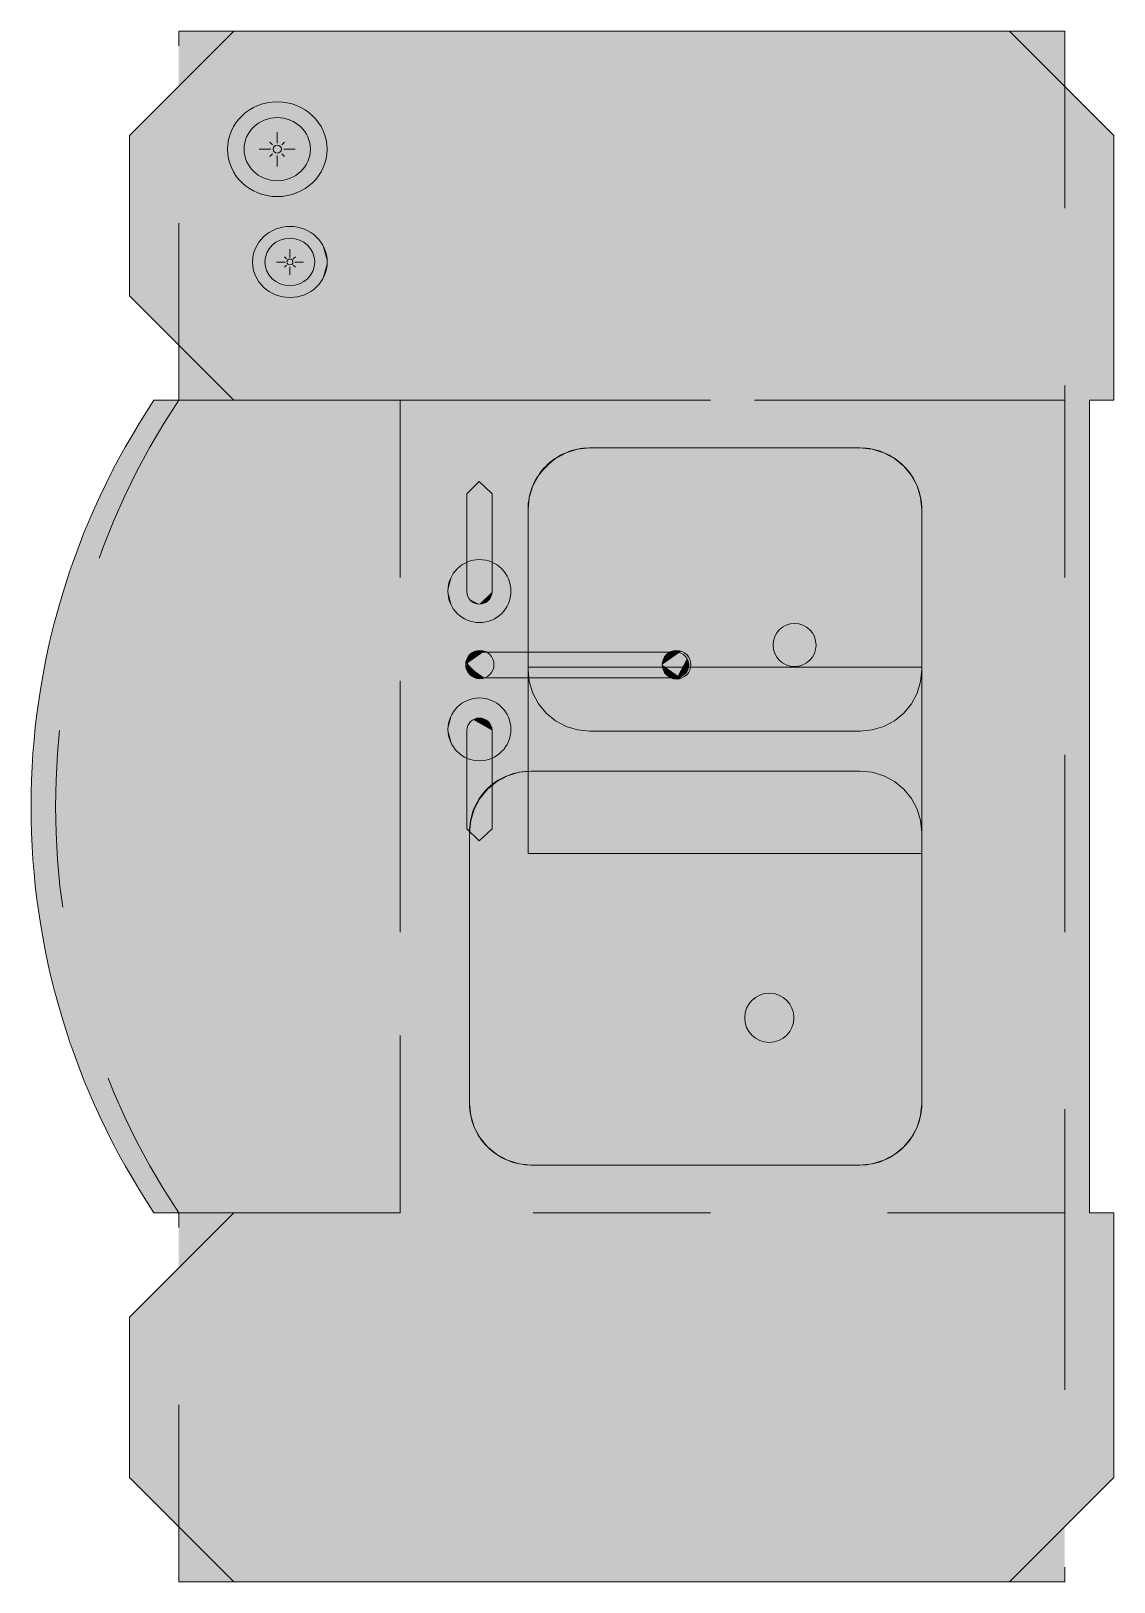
# Model space of a CAD drawing. Header units: inches. Extents: x 99 to 12024, y -5408 to 2559.
# Drawn here: x 8531 to 8575, y -4628.7 to -4565.7 of the extents above; entities that cross this region are included whole.
import ezdxf

# ---------------------------------------------------------------- set-up
doc = ezdxf.new("R2010")
doc.units = ezdxf.units.IN
doc.header["$LTSCALE"] = 96
doc.header["$MEASUREMENT"] = 0
doc.linetypes.add('Dot', pattern=[0.15, 0.075, -0.075])
for name, color, linetype, lineweight, true_color in [('Cabinets_  Base', 7, 'Dot', 5, 0xd4b6b5), ('Cabinets_ Countertops', 7, 'Continuous', 5, 0x804040), ('CAD_  Default', 7, 'Continuous', 18, 0x000000), ('Furniture_ Interior', 7, 'Continuous', 25, 0x8080c0)]:
    doc.layers.add(name, color=color, linetype=linetype, lineweight=lineweight, true_color=true_color)
doc.layers.add('Fixtures_ Interior', color=231, linetype='Continuous', lineweight=0)

# ---------------------------------------------------------------- blocks, each defined once
blk = doc.blocks.new('Plumbing_Sinks_Kitchen Sinks_With Fixtures_Undermount_Offset 32_ (undermount)')
at = {"layer": 'Fixtures_ Interior', "color": 17, "lineweight": 0, "true_color": 0x804040, "transparency": 33554687}
for points in [[(-14.372, 1.543), (-14.514, 2.012), (-14.563, 2.5), (-14.563, 15.875), (-14.514, 16.363), (-14.372, 16.832), (-14.141, 17.264), (-13.83, 17.643), (-13.451, 17.954), (-13.019, 18.185), (-12.55, 18.327), (-12.062, 18.375), (-1.062, 18.375), (-0.575, 18.327), (-0.106, 18.185), (0.326, 17.954), (0.705, 17.643), (1.016, 17.264), (1.247, 16.832), (1.389, 16.363), (1.438, 15.875), (1.438, 2.5), (1.389, 2.012), (1.247, 1.543), (1.016, 1.111), (0.705, 0.732), (0.326, 0.421), (-0.106, 0.19), (-0.575, 0.048), (-1.062, 0), (-12.062, 0), (-12.55, 0.048), (-13.019, 0.19), (-13.451, 0.421), (-13.83, 0.732), (-14.141, 1.111)], [(5.656, 15.992), (5.656, 0), (-1.912, 0), (-1.912, 15.992)], [(3.795, 0.732), (3.484, 1.111), (3.253, 1.543), (3.111, 2.012), (3.063, 2.5), (3.063, 13.5), (3.111, 13.988), (3.253, 14.457), (3.484, 14.889), (3.795, 15.268), (4.174, 15.579), (4.606, 15.81), (5.075, 15.952), (5.563, 16), (12.062, 16), (12.55, 15.952), (13.019, 15.81), (13.451, 15.579), (13.83, 15.268), (14.141, 14.889), (14.372, 14.457), (14.514, 13.988), (14.563, 13.5), (14.563, 2.5), (14.514, 2.012), (14.372, 1.543), (14.141, 1.111), (13.83, 0.732), (13.451, 0.421), (13.019, 0.19), (12.55, 0.048), (12.062, 0), (5.563, 0), (5.075, 0.048), (4.606, 0.19), (4.174, 0.421)]]:
    blk.add_lwpolyline(points, close=True, dxfattribs=at)
for points in [[(3.09, 18.487, -0.983051), (3.09, 17.462), (-0.906, 17.462), (-1.393, 17.984), (-0.906, 18.487)], [(5.228, 17.897, -1.1), (6.27, 17.897), (6.27, 9.957, -0.933333), (5.228, 9.957)], [(12.703, 18.487), (13.207, 17.984), (12.703, 17.462), (8.724, 17.462, -0.983051), (8.724, 18.487)]]:
    blk.add_lwpolyline(points, format="xyb", close=True, dxfattribs=at)
for centre, radius in [((3.133, 17.975), 1.277), ((8.75, 17.975), 1.281), ((5.766, 17.958), 0.575), ((5.758, 9.966), 0.582), ((-8.582, 6.198), 1), ((6.559, 5.172), 0.875)]:
    blk.add_circle(centre, radius, dxfattribs=at)
at = {"layer": 'Fixtures_ Interior', "color": 7, "lineweight": 0, "true_color": 0xffffff, "transparency": 33554687}
for points in [[(3.133, 19.252), (1.933, 18.412), (1.856, 17.975), (1.876, 18.197)], [(3.133, 19.252), (1.856, 17.975), (1.933, 17.538), (1.876, 17.753)], [(3.133, 19.252), (2.155, 18.796), (1.933, 18.412), (2.027, 18.613)], [(3.133, 19.252), (1.933, 17.538), (2.155, 17.154), (2.027, 17.336)], [(3.133, 19.252), (2.495, 19.081), (2.155, 18.796), (2.312, 18.953)], [(3.133, 19.252), (2.155, 17.154), (2.495, 16.869), (2.312, 16.997)], [(3.133, 19.252), (2.911, 19.232), (2.495, 19.081), (2.696, 19.175)], [(3.133, 19.252), (2.495, 16.869), (2.911, 16.717), (2.696, 16.775)], [(3.133, 19.252), (2.911, 16.717), (3.355, 16.717), (3.133, 16.698)], [(3.133, 19.252), (3.355, 16.717), (3.772, 16.869), (3.57, 16.775)], [(3.133, 19.252), (3.772, 16.869), (4.111, 17.154), (3.954, 16.997)], [(3.133, 19.252), (4.111, 17.154), (4.333, 17.538), (4.239, 17.336)], [(3.133, 19.252), (4.333, 17.538), (4.41, 17.975), (4.391, 17.753)], [(3.133, 19.252), (4.41, 17.975), (4.333, 18.412), (4.391, 18.197)], [(3.133, 19.252), (4.333, 18.412), (4.111, 18.796), (4.239, 18.613)], [(3.133, 19.252), (4.111, 18.796), (3.772, 19.081), (3.954, 18.953)], [(3.133, 19.252), (3.772, 19.081), (3.355, 19.232), (3.57, 19.175)], [(8.75, 19.255), (7.547, 18.413), (7.47, 17.975), (7.489, 18.197)], [(8.75, 19.255), (7.47, 17.975), (7.547, 17.537), (7.489, 17.753)], [(8.75, 19.255), (7.769, 18.798), (7.547, 18.413), (7.641, 18.615)], [(8.75, 19.255), (7.547, 17.537), (7.769, 17.152), (7.641, 17.335)], [(8.75, 19.255), (8.11, 19.084), (7.769, 18.798), (7.927, 18.956)], [(8.75, 19.255), (7.769, 17.152), (8.11, 16.866), (7.927, 16.994)], [(8.75, 19.255), (8.528, 19.236), (8.11, 19.084), (8.312, 19.178)], [(8.75, 19.255), (8.11, 16.866), (8.528, 16.714), (8.312, 16.772)], [(8.75, 19.255), (8.528, 16.714), (8.973, 16.714), (8.75, 16.694)], [(8.75, 19.255), (8.973, 16.714), (9.391, 16.866), (9.188, 16.772)], [(8.75, 19.255), (9.391, 16.866), (9.731, 17.152), (9.573, 16.994)], [(8.75, 19.255), (9.731, 17.152), (9.954, 17.537), (9.859, 17.335)], [(8.75, 19.255), (9.954, 17.537), (10.031, 17.975), (10.011, 17.753)], [(8.75, 19.255), (10.031, 17.975), (9.954, 18.413), (10.011, 18.197)], [(8.75, 19.255), (9.954, 18.413), (9.731, 18.798), (9.859, 18.615)], [(8.75, 19.255), (9.731, 18.798), (9.391, 19.084), (9.573, 18.956)], [(8.75, 19.255), (9.391, 19.084), (8.973, 19.236), (9.188, 19.178)], [(-12.062, 18.375), (-1.062, 18.375), (-12.062, 18.375), (-14.563, 15.875)], [(-1.062, 18.375), (1.438, 15.875), (-1.062, 18.375), (-14.563, 15.875)], [(-14.563, 15.875), (-13.019, 18.185), (-14.563, 15.875), (-12.062, 18.375)], [(-13.019, 18.185), (-12.55, 18.327), (-13.019, 18.185), (-12.062, 18.375)], [(-0.906, 17.462), (-1.393, 17.984), (-0.906, 17.462), (-0.906, 18.487)], [(-1.062, 18.375), (-0.575, 18.327), (-1.062, 18.375), (0.705, 17.643)], [(-1.062, 18.375), (0.705, 17.643), (-1.062, 18.375), (1.016, 17.264)], [(1.016, 17.264), (1.438, 15.875), (1.016, 17.264), (-1.062, 18.375)], [(3.09, 18.487), (3.09, 17.462), (3.09, 18.487), (-0.906, 17.462)], [(-0.906, 18.487), (3.09, 18.487), (-0.906, 18.487), (-0.906, 17.462)], [(-0.575, 18.327), (-0.106, 18.185), (-0.575, 18.327), (0.705, 17.643)], [(3.148, 18.483), (3.09, 17.462), (3.148, 18.483), (3.09, 18.487)], [(3.277, 18.448), (3.09, 17.462), (3.277, 18.448), (3.148, 18.483)], [(3.337, 18.419), (3.09, 17.462), (3.337, 18.419), (3.277, 18.448)], [(3.393, 18.382), (3.09, 17.462), (3.393, 18.382), (3.337, 18.419)], [(3.443, 18.337), (3.09, 17.462), (3.443, 18.337), (3.393, 18.382)], [(3.488, 18.287), (3.09, 17.462), (3.488, 18.287), (3.443, 18.337)], [(3.488, 18.287), (3.525, 18.231), (3.488, 18.287), (3.09, 17.462)], [(3.148, 18.483), (3.214, 18.47), (3.148, 18.483), (3.277, 18.448)], [(5.766, 18.532), (5.226, 18.154), (5.191, 17.958), (5.2, 18.057)], [(5.766, 18.532), (5.191, 17.958), (5.226, 17.761), (5.2, 17.858)], [(5.766, 18.532), (5.326, 18.327), (5.226, 18.154), (5.268, 18.245)], [(5.766, 18.532), (5.226, 17.761), (5.326, 17.588), (5.268, 17.67)], [(5.228, 17.897), (5.614, 18.452), (5.228, 17.897), (5.681, 18.466)], [(5.228, 17.897), (5.681, 18.466), (5.228, 17.897), (5.817, 18.466)], [(5.817, 18.466), (6.273, 17.946), (5.817, 18.466), (5.228, 17.897)], [(5.296, 18.208), (5.614, 18.452), (5.296, 18.208), (5.228, 17.897)], [(5.334, 18.265), (5.614, 18.452), (5.334, 18.265), (5.296, 18.208)], [(5.766, 18.532), (5.479, 18.455), (5.326, 18.327), (5.397, 18.398)], [(5.766, 18.532), (5.326, 17.588), (5.479, 17.46), (5.397, 17.517)], [(5.334, 18.265), (5.43, 18.362), (5.334, 18.265), (5.614, 18.452)], [(5.334, 18.265), (5.379, 18.317), (5.334, 18.265), (5.43, 18.362)], [(5.487, 18.4), (5.614, 18.452), (5.487, 18.4), (5.43, 18.362)], [(5.766, 18.532), (5.667, 18.524), (5.479, 18.455), (5.57, 18.498)], [(5.766, 18.532), (5.479, 17.46), (5.667, 17.391), (5.57, 17.417)], [(5.549, 18.43), (5.614, 18.452), (5.549, 18.43), (5.487, 18.4)], [(5.766, 18.532), (5.667, 17.391), (5.866, 17.391), (5.766, 17.383)], [(5.681, 18.466), (5.749, 18.47), (5.681, 18.466), (5.817, 18.466)], [(5.766, 18.532), (5.866, 17.391), (6.054, 17.46), (5.963, 17.417)], [(5.766, 18.532), (6.054, 17.46), (6.207, 17.588), (6.136, 17.517)], [(5.766, 18.532), (6.207, 17.588), (6.307, 17.761), (6.264, 17.67)], [(5.766, 18.532), (6.307, 17.761), (6.341, 17.958), (6.333, 17.858)], [(5.766, 18.532), (6.341, 17.958), (6.307, 18.154), (6.333, 18.057)], [(5.766, 18.532), (6.307, 18.154), (6.207, 18.327), (6.264, 18.245)], [(5.766, 18.532), (6.207, 18.327), (6.054, 18.455), (6.136, 18.398)], [(5.766, 18.532), (6.054, 18.455), (5.866, 18.524), (5.963, 18.498)], [(5.817, 18.466), (5.885, 18.452), (5.817, 18.466), (6.068, 18.362)], [(6.068, 18.362), (6.202, 18.208), (6.068, 18.362), (5.817, 18.466)], [(5.817, 18.466), (6.202, 18.208), (5.817, 18.466), (6.233, 18.147)], [(6.233, 18.147), (6.273, 17.946), (6.233, 18.147), (5.817, 18.466)], [(5.949, 18.43), (6.011, 18.4), (5.949, 18.43), (5.885, 18.452)], [(5.885, 18.452), (6.011, 18.4), (5.885, 18.452), (6.068, 18.362)], [(6.068, 18.362), (6.119, 18.317), (6.068, 18.362), (6.164, 18.265)], [(6.164, 18.265), (6.202, 18.208), (6.164, 18.265), (6.068, 18.362)], [(8.22, 17.975), (8.421, 18.382), (8.22, 17.975), (8.724, 17.462)], [(8.289, 18.231), (8.421, 18.382), (8.289, 18.231), (8.22, 17.975)], [(8.289, 18.231), (8.371, 18.337), (8.289, 18.231), (8.421, 18.382)], [(8.326, 18.287), (8.371, 18.337), (8.326, 18.287), (8.289, 18.231)], [(8.537, 18.448), (8.666, 18.483), (8.537, 18.448), (8.421, 18.382)], [(8.421, 18.382), (8.666, 18.483), (8.421, 18.382), (8.724, 17.462)], [(8.421, 18.382), (8.477, 18.419), (8.421, 18.382), (8.537, 18.448)], [(8.537, 18.448), (8.6, 18.47), (8.537, 18.448), (8.666, 18.483)], [(8.724, 18.487), (8.724, 17.462), (8.724, 18.487), (8.666, 18.483)], [(12.703, 18.487), (12.703, 17.462), (12.703, 18.487), (8.724, 18.487)], [(8.724, 18.487), (12.703, 17.462), (8.724, 18.487), (8.724, 17.462)], [(13.207, 17.984), (12.703, 17.462), (13.207, 17.984), (12.703, 18.487)], [(-14.563, 15.875), (-13.83, 17.643), (-14.563, 15.875), (-13.019, 18.185)], [(-14.563, 15.875), (-14.141, 17.264), (-14.563, 15.875), (-13.83, 17.643)], [(-13.83, 17.643), (-13.451, 17.954), (-13.83, 17.643), (-13.019, 18.185)], [(0.326, 17.954), (0.705, 17.643), (0.326, 17.954), (-0.106, 18.185)], [(3.525, 18.231), (3.554, 18.171), (3.525, 18.231), (3.09, 17.462)], [(3.554, 18.171), (3.576, 18.108), (3.554, 18.171), (3.09, 17.462)], [(3.589, 18.042), (3.09, 17.462), (3.589, 18.042), (3.576, 18.108)], [(3.593, 17.975), (3.09, 17.462), (3.593, 17.975), (3.589, 18.042)], [(3.589, 17.908), (3.09, 17.462), (3.589, 17.908), (3.593, 17.975)], [(3.589, 17.908), (3.576, 17.842), (3.589, 17.908), (3.09, 17.462)], [(3.576, 17.842), (3.554, 17.779), (3.576, 17.842), (3.09, 17.462)], [(3.554, 17.779), (3.525, 17.719), (3.554, 17.779), (3.09, 17.462)], [(3.488, 17.663), (3.09, 17.462), (3.488, 17.663), (3.525, 17.719)], [(3.443, 17.612), (3.09, 17.462), (3.443, 17.612), (3.488, 17.663)], [(5.228, 17.897), (5.225, 17.946), (5.228, 17.897), (5.23, 18.015)], [(5.265, 18.147), (5.296, 18.208), (5.265, 18.147), (5.228, 17.897)], [(5.228, 17.897), (5.243, 18.082), (5.228, 17.897), (5.265, 18.147)], [(5.23, 18.015), (5.243, 18.082), (5.23, 18.015), (5.228, 17.897)], [(5.228, 17.897), (6.273, 17.946), (5.228, 17.897), (6.27, 17.897)], [(6.27, 17.897), (6.27, 9.957), (6.27, 17.897), (5.228, 17.897)], [(6.27, 9.957), (5.228, 9.957), (6.27, 9.957), (5.228, 17.897)], [(6.233, 18.147), (6.255, 18.082), (6.233, 18.147), (6.268, 18.015)], [(6.268, 18.015), (6.273, 17.946), (6.268, 18.015), (6.233, 18.147)], [(8.22, 17.975), (8.238, 18.108), (8.22, 17.975), (8.289, 18.231)], [(8.225, 18.042), (8.238, 18.108), (8.225, 18.042), (8.22, 17.975)], [(8.225, 17.908), (8.22, 17.975), (8.225, 17.908), (8.238, 17.842)], [(8.666, 17.467), (8.22, 17.975), (8.666, 17.467), (8.724, 17.462)], [(8.289, 17.719), (8.238, 17.842), (8.289, 17.719), (8.22, 17.975)], [(8.666, 17.467), (8.289, 17.719), (8.666, 17.467), (8.22, 17.975)], [(8.259, 18.171), (8.289, 18.231), (8.259, 18.171), (8.238, 18.108)], [(8.259, 17.779), (8.238, 17.842), (8.259, 17.779), (8.289, 17.719)], [(8.421, 17.568), (8.289, 17.719), (8.421, 17.568), (8.666, 17.467)], [(8.326, 17.663), (8.289, 17.719), (8.326, 17.663), (8.371, 17.612)], [(8.371, 17.612), (8.289, 17.719), (8.371, 17.612), (8.421, 17.568)], [(-14.372, 16.832), (-14.141, 17.264), (-14.372, 16.832), (-14.563, 15.875)], [(1.016, 17.264), (1.247, 16.832), (1.016, 17.264), (1.389, 16.363)], [(1.389, 16.363), (1.438, 15.875), (1.389, 16.363), (1.016, 17.264)], [(3.393, 17.568), (3.09, 17.462), (3.393, 17.568), (3.443, 17.612)], [(3.337, 17.531), (3.09, 17.462), (3.337, 17.531), (3.393, 17.568)], [(3.277, 17.501), (3.09, 17.462), (3.277, 17.501), (3.337, 17.531)], [(3.214, 17.48), (3.09, 17.462), (3.214, 17.48), (3.277, 17.501)], [(3.148, 17.467), (3.09, 17.462), (3.148, 17.467), (3.214, 17.48)], [(8.537, 17.501), (8.477, 17.531), (8.537, 17.501), (8.421, 17.568)], [(8.666, 17.467), (8.537, 17.501), (8.666, 17.467), (8.421, 17.568)], [(8.6, 17.48), (8.537, 17.501), (8.6, 17.48), (8.666, 17.467)], [(-14.563, 15.875), (-14.514, 16.363), (-14.563, 15.875), (-14.372, 16.832)], [(-14.563, 15.875), (1.438, 15.875), (-14.563, 15.875), (-14.563, 2.5)], [(-14.563, 2.5), (1.438, 15.875), (-14.563, 2.5), (1.438, 2.5)], [(-1.912, 15.992), (5.656, 15.992), (-1.912, 15.992), (5.656, 0)], [(5.656, 0), (-1.912, 0), (5.656, 0), (-1.912, 15.992)], [(5.563, 16), (12.062, 16), (5.563, 16), (3.063, 13.5)], [(12.062, 16), (14.563, 13.5), (12.062, 16), (3.063, 13.5)], [(3.063, 13.5), (4.174, 15.579), (3.063, 13.5), (5.563, 16)], [(4.174, 15.579), (5.075, 15.952), (4.174, 15.579), (5.563, 16)], [(4.606, 15.81), (5.075, 15.952), (4.606, 15.81), (4.174, 15.579)], [(12.062, 16), (12.55, 15.952), (12.062, 16), (13.451, 15.579)], [(13.451, 15.579), (14.563, 13.5), (13.451, 15.579), (12.062, 16)], [(12.55, 15.952), (13.019, 15.81), (12.55, 15.952), (13.451, 15.579)], [(3.063, 13.5), (3.795, 15.268), (3.063, 13.5), (4.174, 15.579)], [(3.484, 14.889), (3.795, 15.268), (3.484, 14.889), (3.063, 13.5)], [(13.451, 15.579), (13.83, 15.268), (13.451, 15.579), (14.141, 14.889)], [(14.141, 14.889), (14.563, 13.5), (14.141, 14.889), (13.451, 15.579)], [(3.063, 13.5), (3.253, 14.457), (3.063, 13.5), (3.484, 14.889)], [(14.141, 14.889), (14.372, 14.457), (14.141, 14.889), (14.563, 13.5)], [(3.111, 13.988), (3.253, 14.457), (3.111, 13.988), (3.063, 13.5)], [(14.514, 13.988), (14.563, 13.5), (14.514, 13.988), (14.372, 14.457)], [(3.063, 13.5), (14.563, 13.5), (3.063, 13.5), (3.063, 2.5)], [(3.063, 2.5), (14.563, 13.5), (3.063, 2.5), (14.563, 2.5)], [(5.758, 10.548), (5.211, 10.165), (5.176, 9.966), (5.185, 10.067)], [(5.758, 10.548), (5.176, 9.966), (5.211, 9.767), (5.185, 9.865)], [(5.758, 10.548), (5.312, 10.34), (5.211, 10.165), (5.254, 10.257)], [(5.758, 10.548), (5.211, 9.767), (5.312, 9.592), (5.254, 9.675)], [(5.758, 10.548), (5.467, 10.47), (5.312, 10.34), (5.384, 10.412)], [(5.758, 10.548), (5.312, 9.592), (5.467, 9.462), (5.384, 9.52)], [(5.758, 10.548), (5.657, 10.539), (5.467, 10.47), (5.559, 10.513)], [(5.758, 10.548), (5.467, 9.462), (5.657, 9.393), (5.559, 9.419)], [(5.758, 10.548), (5.657, 9.393), (5.859, 9.393), (5.758, 9.384)], [(5.758, 10.548), (5.859, 9.393), (6.049, 9.462), (5.957, 9.419)], [(5.758, 10.548), (6.049, 9.462), (6.204, 9.592), (6.132, 9.52)], [(5.758, 10.548), (6.204, 9.592), (6.305, 9.767), (6.262, 9.675)], [(5.758, 10.548), (6.305, 9.767), (6.34, 9.966), (6.331, 9.865)], [(5.758, 10.548), (6.34, 9.966), (6.305, 10.165), (6.331, 10.067)], [(5.758, 10.548), (6.305, 10.165), (6.204, 10.34), (6.262, 10.257)], [(5.758, 10.548), (6.204, 10.34), (6.049, 10.47), (6.132, 10.412)], [(5.758, 10.548), (6.049, 10.47), (5.859, 10.539), (5.957, 10.513)], [(6.27, 9.957), (6.254, 9.858), (6.27, 9.957), (5.228, 9.957)], [(6.164, 9.675), (5.228, 9.957), (6.164, 9.675), (6.201, 9.732)], [(6.01, 9.541), (5.228, 9.957), (6.01, 9.541), (6.118, 9.624)], [(6.118, 9.624), (5.228, 9.957), (6.118, 9.624), (6.164, 9.675)], [(5.949, 9.51), (5.817, 9.475), (5.949, 9.51), (5.228, 9.957)], [(6.01, 9.541), (5.949, 9.51), (6.01, 9.541), (5.228, 9.957)], [(5.681, 9.475), (5.614, 9.488), (5.681, 9.475), (5.228, 9.957)], [(5.749, 9.471), (5.681, 9.475), (5.749, 9.471), (5.228, 9.957)], [(5.817, 9.475), (5.749, 9.471), (5.817, 9.475), (5.228, 9.957)], [(5.549, 9.51), (5.488, 9.541), (5.549, 9.51), (5.228, 9.957)], [(5.614, 9.488), (5.549, 9.51), (5.614, 9.488), (5.228, 9.957)], [(5.431, 9.579), (5.228, 9.957), (5.431, 9.579), (5.488, 9.541)], [(5.335, 9.675), (5.228, 9.957), (5.335, 9.675), (5.38, 9.624)], [(5.38, 9.624), (5.228, 9.957), (5.38, 9.624), (5.431, 9.579)], [(5.266, 9.793), (5.228, 9.957), (5.266, 9.793), (5.297, 9.732)], [(5.297, 9.732), (5.228, 9.957), (5.297, 9.732), (5.335, 9.675)], [(6.232, 9.793), (6.201, 9.732), (6.232, 9.793), (5.228, 9.957)], [(6.254, 9.858), (6.232, 9.793), (6.254, 9.858), (5.228, 9.957)], [(5.231, 9.925), (5.228, 9.957), (5.231, 9.925), (5.244, 9.858)], [(5.244, 9.858), (5.228, 9.957), (5.244, 9.858), (5.266, 9.793)], [(5.949, 9.51), (5.884, 9.488), (5.949, 9.51), (5.817, 9.475)], [(6.067, 9.579), (6.01, 9.541), (6.067, 9.579), (6.118, 9.624)], [(6.267, 9.925), (6.254, 9.858), (6.267, 9.925), (6.27, 9.957)], [(1.438, 2.5), (-12.062, 0), (1.438, 2.5), (-14.563, 2.5)], [(-14.514, 2.012), (-14.563, 2.5), (-14.514, 2.012), (-14.372, 1.543)], [(-14.372, 1.543), (-14.563, 2.5), (-14.372, 1.543), (-14.141, 1.111)], [(-14.563, 2.5), (-12.062, 0), (-14.563, 2.5), (-13.019, 0.19)], [(-14.141, 1.111), (-14.563, 2.5), (-14.141, 1.111), (-13.019, 0.19)], [(-1.062, 0), (-12.062, 0), (-1.062, 0), (1.438, 2.5)], [(1.438, 2.5), (-0.106, 0.19), (1.438, 2.5), (-1.062, 0)], [(1.438, 2.5), (1.389, 2.012), (1.438, 2.5), (-0.106, 0.19)], [(1.389, 2.012), (1.016, 1.111), (1.389, 2.012), (-0.106, 0.19)], [(1.247, 1.543), (1.016, 1.111), (1.247, 1.543), (1.389, 2.012)], [(3.063, 2.5), (14.563, 2.5), (3.063, 2.5), (12.062, 0)], [(12.062, 0), (5.563, 0), (12.062, 0), (3.063, 2.5)], [(3.111, 2.012), (3.063, 2.5), (3.111, 2.012), (3.253, 1.543)], [(3.253, 1.543), (3.063, 2.5), (3.253, 1.543), (3.484, 1.111)], [(3.484, 1.111), (3.063, 2.5), (3.484, 1.111), (4.606, 0.19)], [(5.563, 0), (4.606, 0.19), (5.563, 0), (3.063, 2.5)], [(14.563, 2.5), (13.019, 0.19), (14.563, 2.5), (12.062, 0)], [(14.141, 1.111), (13.019, 0.19), (14.141, 1.111), (14.563, 2.5)], [(14.563, 2.5), (14.372, 1.543), (14.563, 2.5), (14.141, 1.111)], [(14.514, 2.012), (14.372, 1.543), (14.514, 2.012), (14.563, 2.5)], [(-13.019, 0.19), (-13.83, 0.732), (-13.019, 0.19), (-14.141, 1.111)], [(-13.451, 0.421), (-13.83, 0.732), (-13.451, 0.421), (-13.019, 0.19)], [(1.016, 1.111), (0.705, 0.732), (1.016, 1.111), (-0.106, 0.19)], [(0.705, 0.732), (0.326, 0.421), (0.705, 0.732), (-0.106, 0.19)], [(3.795, 0.732), (3.484, 1.111), (3.795, 0.732), (4.606, 0.19)], [(3.795, 0.732), (4.606, 0.19), (3.795, 0.732), (4.174, 0.421)], [(13.83, 0.732), (13.019, 0.19), (13.83, 0.732), (14.141, 1.111)], [(13.451, 0.421), (13.019, 0.19), (13.451, 0.421), (13.83, 0.732)], [(-12.55, 0.048), (-13.019, 0.19), (-12.55, 0.048), (-12.062, 0)], [(-0.106, 0.19), (-0.575, 0.048), (-0.106, 0.19), (-1.062, 0)], [(5.075, 0.048), (4.606, 0.19), (5.075, 0.048), (5.563, 0)], [(13.019, 0.19), (12.55, 0.048), (13.019, 0.19), (12.062, 0)]]:
    blk.add_solid(points, dxfattribs=at)
blk = doc.blocks.new('-K&B ToolKit- Furniture_Candles_Intricate Candlestick')
at = {"layer": 'Furniture_ Interior', "color": 163, "lineweight": 0, "true_color": 0x8080c0, "transparency": 33554687}
for p, q in [((0.003, 1.701), (0.003, 1.411)), ((-0.45, 1.249), (-0.16, 1.249)), ((-0.182, 1.433), (-0.113, 1.364)), ((0.188, 1.433), (0.118, 1.364)), ((0.455, 1.249), (0.166, 1.249)), ((-0.182, 1.064), (-0.113, 1.133)), ((0.003, 0.796), (0.003, 1.086)), ((0.188, 1.064), (0.118, 1.133))]:
    blk.add_line(p, q, dxfattribs=at)
for centre, radius in [((0, 1.25), 1.25), ((-0.001, 1.249), 0.833), ((-0.001, 1.249), 0.104)]:
    blk.add_circle(centre, radius, dxfattribs=at)
at = {"layer": 'Furniture_ Interior', "color": 7, "lineweight": 0, "true_color": 0xffffff, "transparency": 33554687}
for points in [[(0, 2.5), (-1.175, 1.678), (-1.25, 1.25), (-1.231, 1.467)], [(0, 2.5), (-1.25, 1.25), (-1.175, 0.822), (-1.231, 1.033)], [(0, 2.5), (-0.958, 2.053), (-1.175, 1.678), (-1.083, 1.875)], [(0, 2.5), (-1.175, 0.822), (-0.958, 0.447), (-1.083, 0.625)], [(0, 2.5), (-0.625, 2.333), (-0.958, 2.053), (-0.803, 2.208)], [(0, 2.5), (-0.958, 0.447), (-0.625, 0.167), (-0.803, 0.292)], [(0, 2.5), (-0.217, 2.481), (-0.625, 2.333), (-0.428, 2.425)], [(0, 2.5), (-0.625, 0.167), (-0.217, 0.019), (-0.428, 0.075)], [(0, 2.5), (-0.217, 0.019), (0.217, 0.019), (0, 0)], [(0, 2.5), (0.217, 0.019), (0.625, 0.167), (0.428, 0.075)], [(0, 2.5), (0.625, 0.167), (0.958, 0.447), (0.803, 0.292)], [(0, 2.5), (0.958, 0.447), (1.175, 0.822), (1.083, 0.625)], [(0, 2.5), (1.175, 0.822), (1.25, 1.25), (1.231, 1.033)], [(0, 2.5), (1.25, 1.25), (1.175, 1.678), (1.231, 1.467)], [(0, 2.5), (1.175, 1.678), (0.958, 2.053), (1.083, 1.875)], [(0, 2.5), (0.958, 2.053), (0.625, 2.333), (0.803, 2.208)], [(0, 2.5), (0.625, 2.333), (0.217, 2.481), (0.428, 2.425)]]:
    blk.add_solid(points, dxfattribs=at)

msp = doc.modelspace()

# ---------------------------------------------------------------- linework, layer by layer
at = {"layer": 'Cabinets_  Base', "transparency": 33554687}
for p, q in [((8536.987, -4565.725), (8572.987, -4565.725)), ((8536.987, -4580.725), (8536.987, -4565.725)), ((8572.987, -4565.725), (8572.987, -4580.725)), ((8536.987, -4580.725), (8545.987, -4580.725)), ((8572.987, -4580.725), (8536.987, -4580.725)), ((8545.987, -4580.725), (8536.987, -4580.725)), ((8545.987, -4580.725), (8545.987, -4613.725)), ((8545.987, -4613.725), (8545.987, -4580.725)), ((8545.987, -4580.725), (8572.987, -4580.725)), ((8572.987, -4580.725), (8572.987, -4613.725)), ((8545.987, -4613.725), (8536.987, -4613.725)), ((8536.987, -4613.725), (8545.987, -4613.725)), ((8536.987, -4628.725), (8536.987, -4613.725)), ((8536.987, -4613.725), (8572.987, -4613.725)), ((8572.987, -4613.725), (8545.987, -4613.725)), ((8572.987, -4613.725), (8572.987, -4628.725)), ((8572.987, -4628.725), (8536.987, -4628.725))]:
    msp.add_line(p, q, dxfattribs=at)
for points in [[(8572.987, -4565.725), (8572.987, -4580.725), (8536.987, -4580.725), (8536.987, -4565.725)], [(8545.987, -4613.725), (8545.987, -4580.725), (8572.987, -4580.725), (8572.987, -4613.725)], [(8572.987, -4613.725), (8572.987, -4628.725), (8536.987, -4628.725), (8536.987, -4613.725)]]:
    msp.add_lwpolyline(points, close=True, dxfattribs=at)
msp.add_lwpolyline([(8545.987, -4580.725), (8545.987, -4613.725), (8536.987, -4613.725, -0.30303), (8536.987, -4580.725)], format="xyb", close=True, dxfattribs=at)
msp.add_arc((8561.712, -4597.225), 29.725, 146.2832, 213.7168, dxfattribs=at)
at = {"layer": 'Cabinets_  Base', "color": 252, "true_color": 0x949494, "transparency": 33554623}
for points in [[(8536.987, -4565.725), (8572.987, -4565.725), (8536.987, -4565.725), (8572.987, -4580.725)], [(8572.987, -4580.725), (8536.987, -4580.725), (8572.987, -4580.725), (8536.987, -4565.725)], [(8545.987, -4580.725), (8545.987, -4613.725), (8545.987, -4580.725), (8531.987, -4597.225)], [(8531.987, -4597.225), (8532.241, -4593.345), (8531.987, -4597.225), (8545.987, -4580.725)], [(8545.987, -4580.725), (8532.241, -4593.345), (8545.987, -4580.725), (8533, -4589.531)], [(8533, -4589.531), (8534.249, -4585.849), (8533, -4589.531), (8545.987, -4580.725)], [(8545.987, -4580.725), (8534.249, -4585.849), (8545.987, -4580.725), (8535.969, -4582.362)], [(8536.987, -4580.725), (8545.987, -4580.725), (8536.987, -4580.725), (8535.969, -4582.362)], [(8545.987, -4580.725), (8572.987, -4580.725), (8545.987, -4580.725), (8545.987, -4613.725)], [(8545.987, -4613.725), (8572.987, -4580.725), (8545.987, -4613.725), (8572.987, -4613.725)], [(8545.987, -4613.725), (8532.241, -4601.105), (8545.987, -4613.725), (8531.987, -4597.225)], [(8533, -4604.918), (8532.241, -4601.105), (8533, -4604.918), (8545.987, -4613.725)], [(8545.987, -4613.725), (8534.249, -4608.6), (8545.987, -4613.725), (8533, -4604.918)], [(8535.969, -4612.087), (8534.249, -4608.6), (8535.969, -4612.087), (8545.987, -4613.725)], [(8545.987, -4613.725), (8536.987, -4613.725), (8545.987, -4613.725), (8535.969, -4612.087)], [(8536.987, -4613.725), (8572.987, -4613.725), (8536.987, -4613.725), (8572.987, -4628.725)], [(8572.987, -4628.725), (8536.987, -4628.725), (8572.987, -4628.725), (8536.987, -4613.725)]]:
    msp.add_solid(points, dxfattribs=at)
at = {"layer": 'Cabinets_ Countertops', "transparency": 33554687}
for points in [[(8534.987, -4576.482), (8534.987, -4569.967), (8539.229, -4565.725), (8570.744, -4565.725), (8574.987, -4569.967), (8574.987, -4580.725), (8573.987, -4580.725), (8573.987, -4613.725), (8574.987, -4613.725), (8574.987, -4624.482), (8570.744, -4628.725), (8539.229, -4628.725), (8534.987, -4624.482), (8534.987, -4617.967), (8539.229, -4613.725), (8535.983, -4613.725, -0.302831), (8535.983, -4580.725), (8539.229, -4580.725)], [(8564.68, -4611.787, 0.414214), (8567.18, -4609.287), (8567.18, -4585.162, 0.414214), (8564.68, -4582.662), (8553.68, -4582.662, 0.414214), (8551.18, -4585.162), (8551.187, -4595.799, 0.414214), (8548.805, -4598.287), (8548.805, -4609.287, 0.414214), (8551.305, -4611.787)]]:
    msp.add_lwpolyline(points, format="xyb", close=True, dxfattribs=at)
at = {"layer": 'CAD_  Default', "transparency": 33554687}
for points in [[(8534.987, -4576.482), (8534.987, -4569.967), (8539.229, -4565.725), (8570.744, -4565.725), (8574.987, -4569.967), (8574.987, -4580.725), (8573.987, -4580.725), (8573.987, -4613.725), (8574.987, -4613.725), (8574.987, -4624.482), (8570.744, -4628.725), (8539.229, -4628.725), (8534.987, -4624.482), (8534.987, -4617.967), (8539.229, -4613.725), (8535.983, -4613.725, -0.302831), (8535.983, -4580.725), (8539.229, -4580.725)], [(8564.68, -4611.787, 0.414214), (8567.18, -4609.287), (8567.18, -4585.162, 0.414214), (8564.68, -4582.662), (8553.68, -4582.662, 0.414214), (8551.18, -4585.162), (8551.187, -4595.799, 0.414214), (8548.805, -4598.287), (8548.805, -4609.287, 0.414214), (8551.305, -4611.787)]]:
    msp.add_lwpolyline(points, format="xyb", close=True, dxfattribs=at)
at = {"layer": 'CAD_  Default', "color": 252, "true_color": 0x949494, "transparency": 33554623}
for points in [[(8534.987, -4569.967), (8539.229, -4565.725), (8534.987, -4569.967), (8534.987, -4576.482)], [(8534.987, -4576.482), (8539.229, -4565.725), (8534.987, -4576.482), (8539.229, -4580.725)], [(8539.229, -4565.725), (8570.744, -4565.725), (8539.229, -4565.725), (8553.68, -4582.662)], [(8553.68, -4582.662), (8553.353, -4582.684), (8553.68, -4582.662), (8539.229, -4565.725)], [(8539.229, -4565.725), (8553.353, -4582.684), (8539.229, -4565.725), (8553.033, -4582.747)], [(8553.033, -4582.747), (8552.723, -4582.853), (8553.033, -4582.747), (8539.229, -4565.725)], [(8539.229, -4565.725), (8552.723, -4582.853), (8539.229, -4565.725), (8552.43, -4582.997)], [(8539.229, -4580.725), (8539.229, -4565.725), (8539.229, -4580.725), (8552.43, -4582.997)], [(8570.744, -4565.725), (8564.68, -4582.662), (8570.744, -4565.725), (8553.68, -4582.662)], [(8565.006, -4582.684), (8564.68, -4582.662), (8565.006, -4582.684), (8570.744, -4565.725)], [(8570.744, -4565.725), (8574.987, -4569.967), (8570.744, -4565.725), (8565.006, -4582.684)], [(8574.987, -4569.967), (8565.327, -4582.747), (8574.987, -4569.967), (8565.006, -4582.684)], [(8573.987, -4580.725), (8565.327, -4582.747), (8573.987, -4580.725), (8574.987, -4569.967)], [(8574.987, -4580.725), (8573.987, -4580.725), (8574.987, -4580.725), (8574.987, -4569.967)], [(8532.956, -4586.583), (8539.229, -4580.725), (8532.956, -4586.583), (8549.518, -4596.512)], [(8532.956, -4586.583), (8533.916, -4584.353), (8532.956, -4586.583), (8539.229, -4580.725)], [(8539.229, -4580.725), (8533.916, -4584.353), (8539.229, -4580.725), (8535.055, -4582.21)], [(8535.055, -4582.21), (8535.983, -4580.725), (8535.055, -4582.21), (8539.229, -4580.725)], [(8551.18, -4585.162), (8549.518, -4596.512), (8551.18, -4585.162), (8539.229, -4580.725)], [(8552.43, -4582.997), (8552.158, -4583.179), (8552.43, -4582.997), (8539.229, -4580.725)], [(8539.229, -4580.725), (8552.158, -4583.179), (8539.229, -4580.725), (8551.912, -4583.394)], [(8551.912, -4583.394), (8551.696, -4583.64), (8551.912, -4583.394), (8539.229, -4580.725)], [(8539.229, -4580.725), (8551.696, -4583.64), (8539.229, -4580.725), (8551.515, -4583.912)], [(8551.515, -4583.912), (8551.37, -4584.206), (8551.515, -4583.912), (8539.229, -4580.725)], [(8539.229, -4580.725), (8551.37, -4584.206), (8539.229, -4580.725), (8551.265, -4584.515)], [(8551.265, -4584.515), (8551.201, -4584.836), (8551.265, -4584.515), (8539.229, -4580.725)], [(8539.229, -4580.725), (8551.201, -4584.836), (8539.229, -4580.725), (8551.18, -4585.162)], [(8565.636, -4582.853), (8565.327, -4582.747), (8565.636, -4582.853), (8573.987, -4580.725)], [(8573.987, -4580.725), (8565.93, -4582.997), (8573.987, -4580.725), (8565.636, -4582.853)], [(8566.202, -4583.179), (8565.93, -4582.997), (8566.202, -4583.179), (8573.987, -4580.725)], [(8573.987, -4580.725), (8566.447, -4583.394), (8573.987, -4580.725), (8566.202, -4583.179)], [(8566.663, -4583.64), (8566.447, -4583.394), (8566.663, -4583.64), (8573.987, -4580.725)], [(8573.987, -4580.725), (8573.987, -4581.293), (8573.987, -4580.725), (8566.663, -4583.64)], [(8566.663, -4583.64), (8573.987, -4581.293), (8566.663, -4583.64), (8566.845, -4583.912)], [(8566.989, -4584.206), (8566.845, -4583.912), (8566.989, -4584.206), (8573.987, -4581.293)], [(8566.989, -4584.206), (8573.987, -4581.293), (8566.989, -4584.206), (8567.094, -4584.515)], [(8567.158, -4584.836), (8567.094, -4584.515), (8567.158, -4584.836), (8573.987, -4581.293)], [(8567.158, -4584.836), (8573.987, -4581.293), (8567.158, -4584.836), (8567.18, -4585.162)], [(8567.18, -4585.162), (8573.987, -4581.293), (8567.18, -4585.162), (8573.987, -4613.156)], [(8549.757, -4596.302), (8549.518, -4596.512), (8549.757, -4596.302), (8551.18, -4585.162)], [(8551.18, -4585.162), (8550.022, -4596.125), (8551.18, -4585.162), (8549.757, -4596.302)], [(8551.18, -4585.162), (8550.308, -4595.984), (8551.18, -4585.162), (8550.022, -4596.125)], [(8550.61, -4595.881), (8550.308, -4595.984), (8550.61, -4595.881), (8551.18, -4585.162)], [(8551.18, -4585.162), (8550.922, -4595.819), (8551.18, -4585.162), (8550.61, -4595.881)], [(8551.187, -4595.799), (8550.922, -4595.819), (8551.187, -4595.799), (8551.18, -4585.162)], [(8567.18, -4609.287), (8567.18, -4585.162), (8567.18, -4609.287), (8573.987, -4613.156)], [(8532.181, -4588.883), (8532.956, -4586.583), (8532.181, -4588.883), (8549.308, -4596.751)], [(8532.956, -4586.583), (8549.518, -4596.512), (8532.956, -4586.583), (8549.308, -4596.751)], [(8532.181, -4588.883), (8549.13, -4597.016), (8532.181, -4588.883), (8531.595, -4591.238)], [(8549.308, -4596.751), (8549.13, -4597.016), (8549.308, -4596.751), (8532.181, -4588.883)], [(8531.204, -4593.634), (8531.595, -4591.238), (8531.204, -4593.634), (8548.99, -4597.302)], [(8531.595, -4591.238), (8549.13, -4597.016), (8531.595, -4591.238), (8548.99, -4597.302)], [(8531.01, -4596.054), (8531.204, -4593.634), (8531.01, -4596.054), (8548.887, -4597.604)], [(8548.887, -4597.604), (8531.204, -4593.634), (8548.887, -4597.604), (8548.99, -4597.302)], [(8531.013, -4598.481), (8531.01, -4596.054), (8531.013, -4598.481), (8548.825, -4597.916)], [(8548.825, -4597.916), (8531.01, -4596.054), (8548.825, -4597.916), (8548.887, -4597.604)], [(8548.825, -4597.916), (8548.804, -4598.234), (8548.825, -4597.916), (8531.013, -4598.481)], [(8531.013, -4598.481), (8548.804, -4598.234), (8531.013, -4598.481), (8548.805, -4598.287)], [(8531.215, -4600.9), (8531.013, -4598.481), (8531.215, -4600.9), (8548.805, -4598.287)], [(8531.215, -4600.9), (8548.805, -4598.287), (8531.215, -4600.9), (8531.613, -4603.294)], [(8532.205, -4605.648), (8531.613, -4603.294), (8532.205, -4605.648), (8548.805, -4598.287)], [(8532.205, -4605.648), (8548.805, -4598.287), (8532.205, -4605.648), (8548.805, -4609.287)], [(8532.987, -4607.946), (8532.205, -4605.648), (8532.987, -4607.946), (8548.805, -4609.287)], [(8539.229, -4613.725), (8532.987, -4607.946), (8539.229, -4613.725), (8548.805, -4609.287)], [(8533.953, -4610.173), (8532.987, -4607.946), (8533.953, -4610.173), (8539.229, -4613.725)], [(8548.805, -4609.287), (8548.826, -4609.614), (8548.805, -4609.287), (8539.229, -4613.725)], [(8539.229, -4613.725), (8548.826, -4609.614), (8539.229, -4613.725), (8548.89, -4609.934)], [(8567.094, -4609.934), (8567.158, -4609.614), (8567.094, -4609.934), (8573.987, -4613.156)], [(8567.18, -4609.287), (8573.987, -4613.156), (8567.18, -4609.287), (8567.158, -4609.614)], [(8539.229, -4613.725), (8535.098, -4612.313), (8539.229, -4613.725), (8533.953, -4610.173)], [(8548.89, -4609.934), (8548.995, -4610.244), (8548.89, -4609.934), (8539.229, -4613.725)], [(8539.229, -4613.725), (8548.995, -4610.244), (8539.229, -4613.725), (8549.14, -4610.537)], [(8566.845, -4610.537), (8566.989, -4610.244), (8566.845, -4610.537), (8573.987, -4613.156)], [(8567.094, -4609.934), (8573.987, -4613.156), (8567.094, -4609.934), (8566.989, -4610.244)], [(8549.14, -4610.537), (8549.321, -4610.809), (8549.14, -4610.537), (8539.229, -4613.725)], [(8539.229, -4613.725), (8549.321, -4610.809), (8539.229, -4613.725), (8549.537, -4611.055)], [(8566.447, -4611.055), (8566.663, -4610.809), (8566.447, -4611.055), (8573.987, -4613.725)], [(8566.845, -4610.537), (8573.987, -4613.156), (8566.845, -4610.537), (8566.663, -4610.809)], [(8566.663, -4610.809), (8573.987, -4613.156), (8566.663, -4610.809), (8573.987, -4613.725)], [(8549.537, -4611.055), (8549.783, -4611.271), (8549.537, -4611.055), (8539.229, -4613.725)], [(8539.229, -4613.725), (8549.783, -4611.271), (8539.229, -4613.725), (8550.055, -4611.452)], [(8550.055, -4611.452), (8550.348, -4611.597), (8550.055, -4611.452), (8539.229, -4613.725)], [(8539.229, -4613.725), (8550.348, -4611.597), (8539.229, -4613.725), (8539.229, -4628.725)], [(8539.229, -4628.725), (8550.348, -4611.597), (8539.229, -4628.725), (8550.658, -4611.702)], [(8565.327, -4611.702), (8565.636, -4611.597), (8565.327, -4611.702), (8573.987, -4613.725)], [(8573.987, -4613.725), (8565.636, -4611.597), (8573.987, -4613.725), (8565.93, -4611.452)], [(8565.93, -4611.452), (8566.202, -4611.271), (8565.93, -4611.452), (8573.987, -4613.725)], [(8573.987, -4613.725), (8566.202, -4611.271), (8573.987, -4613.725), (8566.447, -4611.055)], [(8550.658, -4611.702), (8550.978, -4611.766), (8550.658, -4611.702), (8539.229, -4628.725)], [(8539.229, -4628.725), (8550.978, -4611.766), (8539.229, -4628.725), (8551.305, -4611.787)], [(8570.744, -4628.725), (8539.229, -4628.725), (8570.744, -4628.725), (8551.305, -4611.787)], [(8564.68, -4611.787), (8570.744, -4628.725), (8564.68, -4611.787), (8551.305, -4611.787)], [(8570.744, -4628.725), (8564.68, -4611.787), (8570.744, -4628.725), (8565.006, -4611.766)], [(8565.006, -4611.766), (8565.327, -4611.702), (8565.006, -4611.766), (8574.987, -4624.482)], [(8574.987, -4624.482), (8570.744, -4628.725), (8574.987, -4624.482), (8565.006, -4611.766)], [(8574.987, -4624.482), (8565.327, -4611.702), (8574.987, -4624.482), (8573.987, -4613.725)], [(8539.229, -4613.725), (8535.983, -4613.725), (8539.229, -4613.725), (8535.098, -4612.313)], [(8539.229, -4628.725), (8534.987, -4617.967), (8539.229, -4628.725), (8539.229, -4613.725)], [(8573.987, -4613.725), (8574.987, -4613.725), (8573.987, -4613.725), (8574.987, -4624.482)], [(8534.987, -4624.482), (8534.987, -4617.967), (8534.987, -4624.482), (8539.229, -4628.725)]]:
    msp.add_solid(points, dxfattribs=at)

# ---------------------------------------------------------------- block references
at = {"layer": 'Fixtures_ Interior', "transparency": 33554687, "rotation": 90}
msp.add_blockref('Plumbing_Sinks_Kitchen Sinks_With Fixtures_Undermount_Offset 32_ (undermount)', (8567.18, -4597.225), dxfattribs=at)
at = {"layer": 'Furniture_ Interior', "transparency": 33554687, "rotation": 270}
for p, xscale, yscale in [((8538.968, -4570.526), 1.53949499130249, 1.618720650672913), ((8539.988, -4575.106), 1.154621243476868, 1.214040517807007)]:
    msp.add_blockref('-K&B ToolKit- Furniture_Candles_Intricate Candlestick', p, dxfattribs=dict(at, xscale=xscale, yscale=yscale))

doc.saveas('drawing.dxf')
